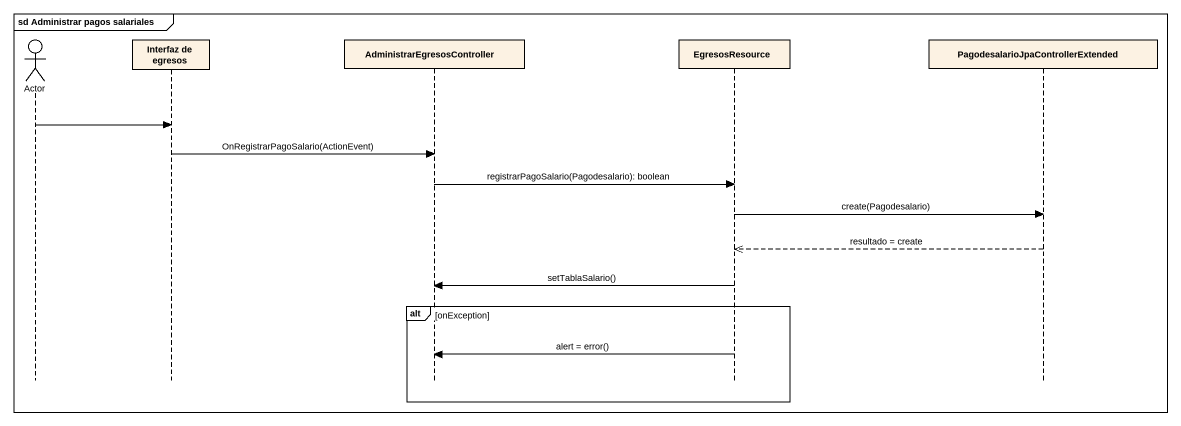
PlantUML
@startuml
mainframe sd Administrar pagos salariales
hide footbox
actor "Actor" as Actor_
participant "Interfaz de egresos" as Interfaz_de_egresos
participant AdministrarEgresosController
participant EgresosResource
participant "PagodesalarioJpaControllerExtended" as PagodesalarioJpaControllerEx

Actor_ -> Interfaz_de_egresos
Interfaz_de_egresos -> AdministrarEgresosController : OnRegistrarPagoSalario(ActionEvent)
AdministrarEgresosController -> EgresosResource : registrarPagoSalario(Pagodesalario): boolean
EgresosResource -> PagodesalarioJpaControllerEx : create(Pagodesalario)
PagodesalarioJpaControllerEx -->> EgresosResource : resultado = create
EgresosResource -> AdministrarEgresosController : setTablaSalario()
alt onException
  EgresosResource -> AdministrarEgresosController : alert = error()
end
@enduml
